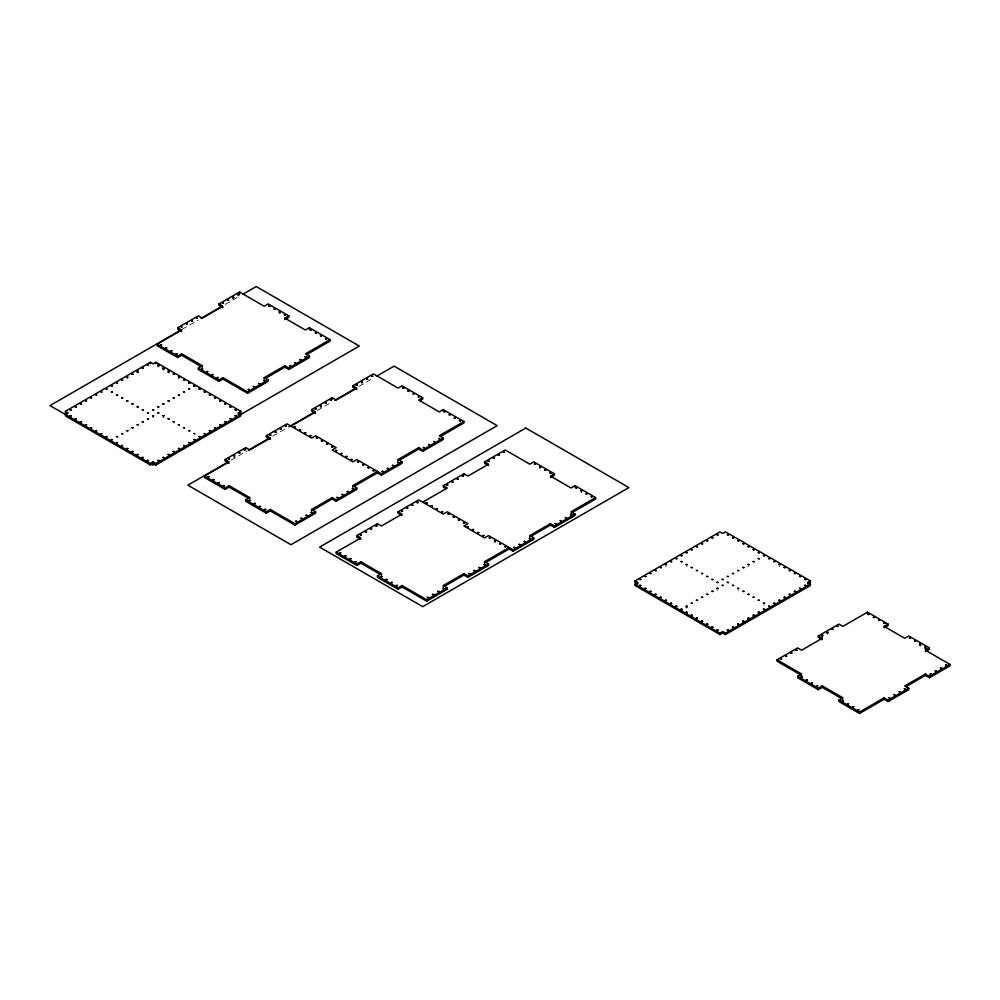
<?xml version="1.0" encoding="UTF-8"?>
<svg xmlns="http://www.w3.org/2000/svg" width="1000" height="1000" viewBox="0 0 1000 1000"><rect width="100%" height="100%" fill="white"/><g stroke="black" fill="none" stroke-linecap="round" stroke-linejoin="round"><path stroke-width="0.75" stroke-dasharray="5 3.75" d="M718.05 590L717.062 590M738.675 590L737.688 590M127.788 378.713L126.925 378.812M179.3 378.812L178.425 378.713M280.188 313.712L279.2 313.712M321.175 407.5L320.2 407.5M418 503.725L417.013 503.725M581.875 492.488L580.887 492.488M182.087 329.338L198.263 320M225.225 304.438L237.35 297.438M230.987 460.288L247.15 450.95M272.762 436.163L286.238 428.375M317.238 410.487L330.725 402.7M359.025 386.362L372.5 378.575M362.312 383.787L361.562 383.787M234.587 457.525L233.837 457.525M540.513 468.775L539.763 468.775M495.288 542.513L494.525 542.513M666.338 566.263L665.588 566.263M779.837 566.263L779.075 566.263M153.488 417.525L152.738 417.525M163.8 417.525L163.038 417.525M687 566.287L686.237 566.287M748.863 566.287L748.112 566.287M764.325 604.975L763.575 604.975"/><path stroke-width="1.5" d="M137.113 372.512L138.1 372.512M162.963 369.538L163.95 369.538M168.125 372.512L169.1 372.512M742.875 622.513L743.85 622.513M748.025 619.538L749.013 619.538M919.775 645.537L920.763 645.537M924.938 648.512L925.913 648.512M181.7 331.463L177.725 329.162L177.725 327.738L198.337 315.825L202.325 318.125L222.95 306.225L218.962 303.925L218.962 305.35L222.95 307.65M218.962 303.925L239.587 292.013L264.2 306.225L268.175 303.925L288.8 315.825L288.8 317.262L284.812 319.562L284.812 318.125L288.8 315.825M180.738 330.112L50 405.6L153.112 465.125L359.325 346.062L256.225 286.537L242.738 294.325M200.963 318.438L221.175 306.775M201.038 366.438L181.7 355.275L177.725 357.575L157.1 345.675L157.1 344.25L181.7 330.037L177.725 327.738M67.225 413.8L65.4 412.738L65.4 411.312L150.363 362.262L153.112 363.85L155.863 362.262L240.825 411.312L240.825 412.738L238.075 414.325M157.1 344.25L177.725 356.15L181.7 353.85L202.325 365.75L202.325 367.188M264.2 379.087L264.2 377.663L268.175 379.963L268.175 381.388L247.562 393.3L222.95 379.087L218.962 381.388L198.337 369.487L198.337 368.062L202.325 365.75M198.337 368.062L218.962 379.963L222.95 377.663L247.562 391.863L268.175 379.963M306.737 354.525L330.05 341.075L330.05 339.637L309.425 327.738L305.438 330.037L284.812 318.125M264.2 377.663L284.812 365.75L288.8 368.062L309.425 356.15L309.425 357.575L288.8 369.487L284.812 367.188L265.487 378.35M330.05 339.637L305.438 353.85L309.425 356.15M155.863 464.975L155.863 463.537L153.112 461.95L150.363 463.537L150.363 464.975L153.112 463.387L155.863 464.975L240.825 415.913L240.825 414.487L238.075 412.9L240.825 411.312M229.1 463.275L225.113 460.975L225.113 459.55L245.725 447.65L249.713 449.95L270.338 438.038L270.338 439.462L266.35 437.163L266.35 435.737L286.975 423.837L311.588 438.038L315.575 435.737L336.188 447.65L332.2 449.95L352.825 461.85L356.812 459.55L381.425 473.762L402.05 461.85L402.05 463.275L381.425 475.188L376.238 472.2M315.575 413.35L311.588 411.05L311.588 409.625L332.2 397.713L336.188 400.025L356.812 388.113L352.825 385.812L352.825 387.238L356.812 389.538M352.825 385.812L373.45 373.9L398.062 388.113L402.05 385.812L422.663 397.713L422.663 399.15L420.012 400.675M228.287 461.838L187.85 485.188L290.963 544.712L497.175 425.65L394.075 366.125L376.55 376.238M248.5 450.163L270.075 437.713M288.938 426.825L314.55 412.038M334.762 400.363L354.988 388.688M248.425 498.25L229.1 487.088L225.113 489.4L204.488 477.488L204.488 476.062L229.1 461.85L225.113 459.55M290.963 426.138L315.575 411.925L311.588 409.625M204.488 476.062L225.113 487.962L229.1 485.662L249.713 497.575L249.713 499M311.588 510.9L311.588 509.475L315.575 511.775L315.575 513.2L294.95 525.112L270.338 510.9L266.35 513.2L245.725 501.3L245.725 499.875L249.713 497.575M422.663 397.713L418.675 400.025L439.3 411.925L443.288 409.625L463.913 421.525L463.913 422.962L440.6 436.413M245.725 499.875L266.35 511.775L270.338 509.475L294.95 523.688L315.575 511.775M311.588 509.475L332.2 497.575L336.188 499.875L356.812 487.962L356.812 489.4L336.188 501.3L332.2 499L312.875 510.163M352.825 487.088L352.825 485.662L377.438 471.45L377.438 472.887L354.125 486.35M398.062 460.975L398.062 459.55L418.675 447.65L422.663 449.95L443.288 438.038L443.288 439.462L422.663 451.375L418.675 449.075L399.35 460.238M463.913 421.525L439.3 435.737L443.288 438.038M360.825 539.338L356.838 537.038L356.838 535.6L377.463 523.7L381.45 526L402.075 514.1L398.088 511.8L398.088 513.225L402.075 515.525M398.088 511.8L418.713 499.888L443.312 514.1L447.3 511.8L467.925 523.7L463.938 526L484.562 537.913L488.55 535.6L513.162 549.812L533.775 537.913L533.775 539.338L513.162 551.237L507.975 548.25M445.975 488.638L443.312 487.113L443.312 485.675L463.938 473.775L467.925 476.075L488.55 464.175L484.562 461.863L484.562 463.3L488.55 465.6M484.562 461.863L505.188 449.963L529.788 464.175L533.775 461.863L554.4 473.775L554.4 475.2L550.413 477.5M380.163 574.312L360.825 563.15L356.838 565.45L336.225 553.55L336.225 552.112L360.825 537.913L356.838 535.6M422.7 502.188L447.3 487.987L443.312 485.675M336.225 552.112L356.838 564.025L360.825 561.725L381.45 573.625L381.45 575.05M443.312 586.962L443.312 585.538L447.3 587.837L447.3 589.263L426.688 601.163L402.075 586.962L398.088 589.263L377.463 577.35L377.463 575.925L381.45 573.625M554.4 473.775L550.413 476.075L571.038 487.987L575.025 485.675L595.65 497.587L595.65 499.012L571.038 513.225M377.463 575.925L398.088 587.837L402.075 585.538L426.688 599.738L447.3 587.837M443.312 585.538L463.938 573.625L467.925 575.925L488.55 564.025L488.55 565.45L467.925 577.35L463.938 575.05L444.6 586.213M484.562 563.15L484.562 561.725L509.175 547.513L509.175 548.938L485.85 562.4M529.788 537.038L529.788 535.6L550.413 523.7L554.4 526L575.025 514.1L575.025 515.525L554.4 527.425L550.413 525.125L531.075 536.287M595.65 497.587L571.038 511.8L575.025 514.1M636.825 583.4L635 582.337L635 580.913L719.963 531.862L722.712 533.45L725.462 531.862L810.425 580.913L810.425 582.337L808.587 583.4M807.675 583.925L807.675 582.5L810.425 584.087L810.425 585.513L725.462 634.562L722.712 632.975L719.963 634.562L635 585.513L635 584.087L637.75 582.5L637.75 583.925M635 584.087L719.963 633.138L722.712 631.55L725.462 633.138L810.425 584.087M807.675 582.5L810.425 580.913M801.663 675.438L777.05 661.237L777.05 659.8L797.675 647.9L801.663 650.2L822.275 638.3L822.275 639.725L818.3 637.425L818.3 635.988L838.913 624.087L842.9 626.388L867.513 612.175L888.138 624.087L888.138 625.513L884.15 627.812L884.15 626.388L888.138 624.087M842.9 699.25L822.275 687.35L818.3 689.65L797.675 677.738L797.675 676.312L801.663 674.013L777.05 659.8M797.675 676.312L818.3 688.225L822.275 685.925L842.9 697.825L838.913 700.125L838.913 701.55L859.538 713.462L884.15 699.25L888.138 701.55L908.75 689.65L908.75 688.225L904.775 685.925L925.387 674.013L929.375 676.312L950 664.412L950 665.837L929.375 677.738L925.387 675.438L906.062 686.6M925.387 651.625L929.375 649.325L929.375 647.9L925.387 650.2L950 664.412M838.913 700.125L859.538 712.038L884.15 697.825L888.138 700.125L908.75 688.225M238 295.512L238.762 295.512M232.85 298.488L233.6 298.488M157.925 366.463L158.675 366.463M681.05 610.513L681.812 610.513M686.213 613.488L686.963 613.488M691.363 616.475L692.125 616.475M758.45 613.488L759.212 613.488M753.3 616.475L754.05 616.475M827.025 633.538L827.775 633.538M821.862 636.512L822.625 636.512M686.237 607.525L687 607.525M929.375 647.9L908.75 635.988L904.775 638.3L884.15 626.388M818.3 635.988L822.275 638.3M635 580.913L637.75 582.5M398.062 459.55L402.05 461.85M529.788 535.6L533.775 537.913M266.35 435.737L270.338 438.038M352.825 485.662L356.812 487.962M484.562 561.725L488.55 564.025M65.4 411.312L68.15 412.9L65.4 414.487L65.4 415.913L150.363 464.975M929.375 676.312L929.375 677.738M925.387 674.013L925.387 675.438M888.138 700.125L888.138 701.55M884.15 697.825L884.15 699.25M867.513 612.175L867.513 613.612M859.538 712.038L859.538 713.462M822.275 685.925L822.275 687.35M818.3 688.225L818.3 689.65M725.462 633.138L725.462 634.562M722.712 631.55L722.712 632.975M719.963 633.138L719.963 634.562M575.025 485.675L575.025 487.113M554.4 526L554.4 527.425M550.413 523.7L550.413 525.125M513.162 549.812L513.162 551.237M467.925 575.925L467.925 577.35M463.938 473.775L463.938 475.2M463.938 573.625L463.938 575.05M443.288 409.625L443.288 411.05M426.688 599.738L426.688 601.163M422.663 449.95L422.663 451.375M418.675 447.65L418.675 449.075M402.075 585.538L402.075 586.962M398.088 587.837L398.088 589.263M381.425 473.762L381.425 475.188M377.463 523.7L377.463 525.125M360.825 561.725L360.825 563.15M356.838 564.025L356.838 565.45M336.188 499.875L336.188 501.3M332.2 397.713L332.2 399.15M332.2 497.575L332.2 499M309.425 327.738L309.425 329.162M294.95 523.688L294.95 525.112M288.8 368.062L288.8 369.487M284.812 365.75L284.812 367.188M270.338 509.475L270.338 510.9M266.35 511.775L266.35 513.2M247.562 391.863L247.562 393.3M245.725 447.65L245.725 449.075M239.587 292.013L239.587 293.45M229.1 485.662L229.1 487.088M225.113 487.962L225.113 489.4M222.95 377.663L222.95 379.087M218.962 379.963L218.962 381.388M181.7 353.85L181.7 355.275M177.725 356.15L177.725 357.575M155.863 362.262L155.863 363.688M153.112 461.95L153.112 463.387M150.363 362.262L150.363 363.688M111.375 391.95L112.4 392.062L111.375 391.95M116.525 394.925L117.55 395.037L116.525 394.925M121.688 397.9L122.713 398.013L121.688 397.9M126.838 400.875L127.863 401L126.838 400.875M116.525 436.6L117.55 436.712L116.525 436.6M121.688 433.612L122.713 433.738L121.688 433.612M132 403.85L133.025 403.975L132 403.85M126.838 430.637L127.863 430.763L126.838 430.637M137.15 406.825L138.175 406.95L137.15 406.825M132 427.663L133.025 427.788L132 427.663M137.15 424.688L138.175 424.812L137.15 424.688M142.3 409.812L143.338 409.925L142.3 409.812M142.3 421.712L143.338 421.825L142.3 421.712M147.463 412.788L148.488 412.9L147.463 412.788M147.463 418.738L148.488 418.85L147.463 418.738M152.613 409.812L153.65 409.925L152.613 409.812M152.613 415.763L153.65 415.875L152.613 415.763M157.775 406.825L158.8 406.95L157.775 406.825M157.775 412.788L158.8 412.9L157.775 412.788M162.925 403.85L163.95 403.975L162.925 403.85M162.925 415.763L163.95 415.875L162.925 415.763M168.088 400.875L169.112 401L168.088 400.875M173.238 397.9L174.262 398.013L173.238 397.9M168.088 418.738L169.112 418.85L168.088 418.738M178.388 394.925L179.425 395.037L178.388 394.925M173.238 421.712L174.262 421.825L173.238 421.712M183.55 391.95L184.575 392.062L183.663 391.85M188.7 388.975L189.737 389.087L188.825 388.875M178.388 424.688L179.425 424.812L178.388 424.688M183.55 427.663L184.575 427.788L183.55 427.663M188.7 430.637L189.737 430.763L188.7 430.637M193.863 433.612L194.887 433.738L193.975 433.512M680.975 561.538L682 561.663L680.975 561.538M686.125 564.525L687.15 564.637L686.125 564.525M691.287 567.5L692.312 567.612L691.287 567.5M696.438 570.475L697.463 570.588L696.438 570.475M686.125 606.188L687.15 606.312L686.125 606.188M691.287 603.212L692.312 603.337L691.287 603.212M701.587 573.45L702.625 573.562L701.587 573.45M696.438 600.237L697.463 600.35L696.438 600.237M706.75 576.425L707.775 576.55L706.75 576.425M701.587 597.263L702.625 597.375L701.587 597.263M706.75 594.288L707.775 594.4L706.75 594.288M711.9 579.4L712.938 579.525L711.9 579.4M711.9 591.312L712.938 591.425L711.9 591.312M717.062 582.375L718.088 582.5L717.062 582.375M717.062 588.337L718.088 588.45L717.062 588.337M722.212 579.4L723.238 579.525L722.212 579.4M722.212 585.35L723.238 585.475L722.212 585.35M727.375 576.425L728.4 576.55L727.375 576.425M727.375 582.375L728.4 582.5L727.375 582.375M732.525 573.45L733.55 573.562L732.525 573.45M732.525 585.35L733.55 585.475L732.525 585.35M737.688 570.475L738.713 570.588L737.688 570.475M742.837 567.5L743.863 567.612L742.837 567.5M737.688 588.337L738.713 588.45L737.688 588.337M747.987 564.525L749.025 564.637L747.987 564.525M742.837 591.312L743.863 591.425L742.837 591.312M753.15 561.538L754.175 561.663L753.15 561.538M758.3 558.562L759.338 558.688L758.3 558.562M747.987 594.288L749.025 594.4L747.987 594.288M753.15 597.263L754.175 597.375L753.15 597.263M758.3 600.237L759.338 600.35L758.3 600.237M763.462 603.212L764.488 603.337L763.462 603.212M70.1 409.787L71.125 409.9L70.1 409.787M70.1 415.775L71.125 415.9L70.1 415.775M75.25 406.8L76.275 406.925L75.25 406.8M75.25 418.75L76.275 418.875L75.25 418.75M80.412 403.825L81.438 403.95L80.412 403.825M85.562 400.85L86.587 400.975L85.675 400.763M80.412 421.725L81.438 421.85L80.412 421.725M90.725 397.875L91.75 398L90.838 397.775M95.875 394.9L96.9 395.025L95.988 394.8M85.562 424.7L86.587 424.825L85.562 424.7M101.025 391.925L102.05 392.05L101.137 391.825M90.725 427.675L91.75 427.8L90.838 427.587M106.188 388.95L107.212 389.075L106.3 388.85M111.337 385.975L112.362 386.087L111.45 385.875M95.875 430.662L96.9 430.775L95.988 430.562M116.5 382.987L117.525 383.113L116.613 382.9M101.025 433.638L102.05 433.762L101.137 433.537M121.65 380.012L122.675 380.138L121.65 380.012M126.812 377.038L127.837 377.163L126.812 377.038M106.188 436.613L107.212 436.737L106.3 436.512M131.962 374.062L132.988 374.188L131.962 374.062M111.337 439.588L112.362 439.712L111.45 439.487M137.113 371.087L138.15 371.213L137.113 371.087M142.275 368.113L143.3 368.237L142.275 368.113M116.5 442.562L117.525 442.688L116.613 442.463M147.425 365.138L148.45 365.262L147.425 365.138M121.65 445.538L122.675 445.662L121.762 445.45M160.562 344.812L161.588 344.938L160.562 344.812M126.812 448.512L127.837 448.638L126.812 448.512M157.812 365.138L158.837 365.262L157.812 365.138M165.712 347.788L166.737 347.912L165.712 347.788M131.962 451.488L132.988 451.613L131.962 451.488M162.963 368.113L163.988 368.237L162.963 368.113M170.875 350.775L171.9 350.887L170.875 350.775M181.175 326.912L182.2 327.038L181.287 326.825M137.113 454.475L138.15 454.588L137.113 454.475M168.125 371.087L169.15 371.213L168.125 371.087M186.337 323.938L187.362 324.062L186.45 323.85M176.025 353.75L177.05 353.862L176.025 353.75M142.275 457.45L143.3 457.562L142.275 457.45M191.488 320.962L192.512 321.087L191.6 320.875M173.275 374.062L174.3 374.188L173.275 374.062M196.65 317.987L197.675 318.113L196.762 317.887M147.425 460.425L148.45 460.55L147.425 460.425M178.425 377.038L179.462 377.163L178.425 377.038M183.588 380.012L184.613 380.138L183.588 380.012M157.812 460.425L158.837 460.55L157.812 460.425M188.738 382.987L189.762 383.113L188.738 382.987M162.963 457.45L163.988 457.562L162.963 457.45M168.125 454.475L169.15 454.588L168.125 454.475M222.425 303.1L223.45 303.225L222.425 303.1M193.9 385.975L194.925 386.087L193.9 385.975M201.8 368.625L202.825 368.75L201.912 368.537M173.275 451.488L174.3 451.613L173.275 451.488M227.575 300.125L228.6 300.25L227.575 300.125M199.05 388.95L200.075 389.075L199.05 388.95M178.425 448.512L179.462 448.638L178.425 448.512M232.738 297.15L233.762 297.275L232.738 297.15M206.962 371.6L207.987 371.725L207.075 371.512M183.588 445.538L184.613 445.662L183.588 445.538M237.887 294.175L238.912 294.3L237.887 294.175M204.213 391.925L205.238 392.05L204.213 391.925M212.113 374.588L213.137 374.7L212.225 374.487M188.738 442.562L189.762 442.688L188.738 442.562M209.363 394.9L210.387 395.025L209.363 394.9M193.9 439.588L194.925 439.712L193.9 439.588M217.275 377.562L218.3 377.675L217.387 377.463M199.05 436.613L200.075 436.737L199.05 436.613M214.525 397.875L215.55 398L214.525 397.875M204.213 433.638L205.238 433.762L204.213 433.638M219.675 400.85L220.7 400.975L219.675 400.85M209.363 430.662L210.387 430.775L209.363 430.662M214.525 427.675L215.55 427.8L214.525 427.675M224.825 403.825L225.85 403.95L224.825 403.825M219.675 424.7L220.7 424.825L219.675 424.7M229.988 406.8L231.012 406.925L229.988 406.8M224.825 421.725L225.85 421.85L224.825 421.725M268.888 306.087L269.913 306.2L268.888 306.087M207.95 476.637L208.975 476.75L207.95 476.637M229.988 418.75L231.012 418.875L229.988 418.75M235.138 409.787L236.163 409.9L235.138 409.787M235.138 415.775L236.163 415.9L235.138 415.775M274.05 309.062L275.075 309.188L274.05 309.062M213.1 479.613L214.125 479.725L213.1 479.613M248.275 389.462L249.3 389.588L248.275 389.462M279.2 312.038L280.225 312.162L279.2 312.038M218.263 482.587L219.288 482.713L218.263 482.587M253.425 386.488L254.45 386.613L253.425 386.488M228.575 458.738L229.6 458.85L228.575 458.738M258.587 383.512L259.613 383.638L258.587 383.512M233.725 455.75L234.75 455.875L233.725 455.75M284.363 315.012L285.387 315.138L284.363 315.012M223.412 485.562L224.438 485.688L223.412 485.562M263.738 380.538L264.762 380.662L263.738 380.538M238.875 452.775L239.9 452.9L238.875 452.775M244.037 449.8L245.062 449.925L244.037 449.8M289.513 365.65L290.538 365.775L289.513 365.65M294.675 362.675L295.7 362.8L294.675 362.675M269.812 434.925L270.837 435.037L269.812 434.925M310.138 329.9L311.163 330.012L310.138 329.9M249.188 500.438L250.212 500.562L249.188 500.438M299.825 359.7L300.85 359.825L299.825 359.7M274.975 431.95L276 432.062L274.975 431.95M304.988 356.725L306.012 356.85L304.988 356.725M280.125 428.963L281.15 429.087L280.125 428.963M315.287 332.875L316.312 332.987L315.287 332.875M254.35 503.425L255.375 503.537L254.35 503.425M285.275 425.988L286.3 426.112L285.275 425.988M320.45 335.85L321.475 335.975L320.45 335.85M259.5 506.4L260.525 506.525L259.5 506.4M325.6 338.825L326.625 338.95L325.6 338.825M264.662 509.375L265.688 509.5L264.662 509.375M294.425 426.7L295.45 426.825L294.425 426.7M299.575 429.688L300.6 429.8L299.575 429.688M304.738 432.663L305.763 432.775L304.738 432.663M315.05 408.812L316.075 408.925L315.05 408.812M320.2 405.825L321.225 405.95L320.2 405.825M309.887 435.637L310.912 435.763L309.887 435.637M325.35 402.85L326.375 402.975L325.35 402.85M316.288 437.9L317.312 438.025L316.288 437.9M330.513 399.875L331.538 400L330.513 399.875M321.438 440.875L322.463 441L321.438 440.875M295.663 521.275L296.688 521.4L295.663 521.275M326.587 443.85L327.612 443.975L326.587 443.85M300.812 518.3L301.837 518.425L300.812 518.3M305.975 515.325L307 515.45L305.975 515.325M331.75 446.825L332.775 446.95L331.75 446.825M356.287 385L357.312 385.112L356.287 385M311.125 512.35L312.15 512.475L311.125 512.35M335.662 450.513L336.688 450.637L335.662 450.513M361.438 382.013L362.475 382.137L361.438 382.013M366.6 379.038L367.625 379.162L366.6 379.038M340.825 453.5L341.85 453.612L340.825 453.5M371.75 376.062L372.775 376.188L371.75 376.062M345.975 456.475L347 456.587L345.975 456.475M336.9 497.463L337.925 497.587L336.9 497.463M351.138 459.45L352.163 459.575L351.138 459.45M342.062 494.487L343.088 494.613L342.062 494.487M357.525 461.712L358.55 461.838L357.525 461.712M347.212 491.512L348.237 491.637L347.212 491.512M352.375 488.537L353.4 488.663L352.375 488.537M362.675 464.688L363.713 464.812L362.675 464.688M367.837 467.663L368.862 467.788L367.837 467.663M339.688 552.688L340.712 552.812L339.688 552.688M372.987 470.637L374.012 470.763L372.987 470.637M402.762 387.975L403.787 388.1L402.762 387.975M344.837 555.662L345.863 555.788L344.837 555.662M407.912 390.95L408.938 391.075L407.912 390.95M349.988 558.638L351.012 558.763L349.988 558.638M382.137 471.35L383.162 471.475L382.137 471.35M360.3 534.788L361.325 534.913L360.3 534.788M413.062 393.925L414.087 394.05L413.175 393.825M387.287 468.375L388.312 468.5L387.287 468.375M365.462 531.812L366.488 531.938L365.462 531.812M355.15 561.613L356.175 561.737L355.15 561.613M392.45 465.4L393.475 465.525L392.45 465.4M370.613 528.837L371.637 528.962L370.613 528.837M418.225 396.9L419.25 397.025L418.338 396.8M397.6 462.425L398.625 462.55L397.6 462.425M375.775 525.862L376.8 525.988L375.775 525.862M423.375 447.537L424.4 447.663L423.488 447.45M401.55 510.975L402.575 511.1L401.55 510.975M380.925 576.5L381.95 576.625L380.925 576.5M428.537 444.562L429.562 444.688L428.65 444.475M406.7 508L407.725 508.125L406.7 508M444 411.788L445.025 411.9L444.113 411.688M433.688 441.587L434.712 441.712L433.8 441.488M411.863 505.025L412.887 505.15L411.863 505.025M386.075 579.475L387.113 579.6L386.075 579.475M438.85 438.612L439.875 438.738L438.963 438.512M417.013 502.05L418.038 502.175L417.013 502.05M449.15 414.762L450.188 414.888L449.263 414.663M391.238 582.45L392.262 582.575L391.238 582.45M454.312 417.738L455.337 417.863L454.312 417.738M396.388 585.425L397.413 585.55L396.388 585.425M426.163 502.762L427.188 502.887L426.163 502.762M459.462 420.712L460.487 420.838L459.462 420.712M431.312 505.737L432.337 505.863L431.312 505.737M436.463 508.713L437.488 508.837L436.463 508.713M446.775 484.862L447.8 484.988L446.775 484.862M451.938 481.887L452.962 482.013L451.938 481.887M441.625 511.688L442.65 511.812L441.625 511.688M457.088 478.913L458.113 479.038L457.088 478.913M448.013 513.95L449.038 514.075L448.013 513.95M462.25 475.938L463.275 476.05L462.25 475.938M453.175 516.925L454.2 517.05L453.175 516.925M427.388 597.337L428.425 597.463L427.388 597.337M458.325 519.9L459.35 520.025L458.325 519.9M432.55 594.362L433.575 594.475L432.55 594.362M437.7 591.388L438.725 591.5L437.7 591.388M463.488 522.888L464.513 523L463.488 522.888M488.025 461.05L489.05 461.175L488.025 461.05M442.863 588.4L443.888 588.525L442.863 588.4M467.4 526.575L468.425 526.7L467.4 526.575M493.175 458.075L494.2 458.2L493.175 458.075M498.338 455.1L499.363 455.225L498.338 455.1M472.55 529.55L473.575 529.675L472.55 529.55M503.488 452.125L504.513 452.25L503.488 452.125M477.713 532.525L478.738 532.65L477.713 532.525M468.638 573.525L469.663 573.65L468.638 573.525M482.863 535.5L483.888 535.625L482.863 535.5M473.787 570.55L474.812 570.675L473.787 570.55M489.263 537.762L490.288 537.888L489.263 537.762M478.95 567.575L479.975 567.688L478.95 567.575M484.1 564.587L485.125 564.712L484.1 564.587M494.412 540.737L495.438 540.862L494.412 540.737M499.575 543.713L500.6 543.837L499.575 543.713M504.725 546.7L505.75 546.812L504.725 546.7M534.487 464.025L535.513 464.15L534.487 464.025M539.65 467L540.675 467.125L539.65 467M513.862 547.413L514.9 547.537L513.975 547.312M544.8 469.975L545.825 470.1L544.8 469.975M519.025 544.438L520.05 544.55L519.138 544.338M524.175 541.45L525.2 541.575L524.288 541.362M549.963 472.962L550.988 473.075L549.963 472.962M529.338 538.475L530.363 538.6L529.45 538.387M555.112 523.6L556.138 523.725L555.112 523.6M560.262 520.625L561.287 520.737L560.262 520.625M575.737 487.837L576.763 487.962L575.85 487.738M565.425 517.65L566.45 517.762L565.425 517.65M570.575 514.663L571.6 514.788L570.575 514.663M580.887 490.812L581.912 490.938L581 490.725M586.05 493.787L587.075 493.913L586.163 493.7M591.2 496.775L592.225 496.887L591.312 496.675M639.7 579.375L640.725 579.5L639.7 579.375M639.7 585.375L640.725 585.487L639.7 585.375M644.85 576.4L645.875 576.525L644.85 576.4M650.013 573.425L651.038 573.55L650.013 573.425M644.85 588.35L645.875 588.475L644.85 588.35M655.163 570.45L656.188 570.575L655.163 570.45M650.013 591.325L651.038 591.45L650.013 591.325M660.312 567.475L661.338 567.6L660.312 567.475M665.475 564.5L666.5 564.612L665.475 564.5M655.163 594.3L656.188 594.425L655.163 594.3M670.625 561.525L671.65 561.638L670.625 561.525M660.312 597.275L661.338 597.4L660.312 597.275M675.788 558.538L676.812 558.663L675.788 558.538M680.938 555.562L681.963 555.688L680.938 555.562M665.475 600.25L666.5 600.375L665.475 600.25M686.1 552.587L687.125 552.712L686.1 552.587M670.625 603.225L671.65 603.35L670.625 603.225M691.25 549.612L692.275 549.738L691.25 549.612M696.413 546.638L697.438 546.763L696.413 546.638M675.788 606.213L676.812 606.325L675.788 606.213M701.562 543.663L702.588 543.787L701.562 543.663M680.938 609.188L681.963 609.3L680.938 609.188M706.712 540.688L707.738 540.8L706.712 540.688M711.875 537.712L712.9 537.825L711.875 537.712M686.1 612.163L687.125 612.288L686.1 612.163M717.025 534.725L718.05 534.85L717.025 534.725M691.25 615.138L692.275 615.262L691.25 615.138M696.413 618.112L697.438 618.237L696.413 618.112M727.412 534.725L728.438 534.85L727.412 534.725M701.562 621.087L702.588 621.213L701.562 621.087M732.562 537.712L733.587 537.825L732.562 537.712M706.712 624.062L707.738 624.188L706.712 624.062M737.725 540.688L738.75 540.8L737.725 540.688M711.875 627.038L712.9 627.163L711.875 627.038M742.875 543.663L743.9 543.787L742.875 543.663M717.025 630.013L718.05 630.138L717.025 630.013M748.025 546.638L749.05 546.763L748.025 546.638M753.188 549.612L754.212 549.738L753.188 549.612M727.412 630.013L728.438 630.138L727.412 630.013M758.337 552.587L759.362 552.712L758.337 552.587M732.562 627.038L733.587 627.163L732.562 627.038M737.725 624.062L738.75 624.188L737.725 624.062M763.5 555.562L764.525 555.688L763.5 555.562M742.875 621.087L743.9 621.213L742.875 621.087M768.65 558.538L769.675 558.663L768.65 558.538M748.025 618.112L749.05 618.237L748.025 618.112M753.188 615.138L754.212 615.262L753.188 615.138M773.812 561.525L774.837 561.638L773.812 561.525M758.337 612.163L759.362 612.288L758.337 612.163M778.962 564.5L779.987 564.612L778.962 564.5M763.5 609.188L764.525 609.3L763.5 609.188M768.65 606.213L769.675 606.325L768.65 606.213M784.112 567.475L785.15 567.6L784.112 567.475M773.812 603.225L774.837 603.35L773.812 603.225M789.275 570.45L790.3 570.575L789.275 570.45M778.962 600.25L779.987 600.375L778.962 600.25M784.112 597.275L785.15 597.4L784.112 597.275M794.425 573.425L795.45 573.55L794.425 573.425M789.275 594.3L790.3 594.425L789.275 594.3M794.425 591.325L795.45 591.45L794.425 591.325M799.587 576.4L800.612 576.525L799.587 576.4M799.587 588.35L800.612 588.475L799.587 588.35M804.737 579.375L805.763 579.5L804.737 579.375M804.737 585.375L805.763 585.487L804.737 585.375M780.512 658.988L781.538 659.112L780.512 658.988M785.662 656.012L786.688 656.137L785.662 656.012M790.825 653.037L791.85 653.162L790.825 653.037M795.975 650.062L797 650.175L795.975 650.062M801.137 676.888L802.163 677.013L801.137 676.888M821.75 635.175L822.788 635.3L821.75 635.175M806.287 679.862L807.312 679.987L806.287 679.862M826.912 632.2L827.938 632.325L826.912 632.2M811.45 682.837L812.475 682.962L811.45 682.837M832.062 629.225L833.088 629.35L832.062 629.225M837.225 626.25L838.25 626.375L837.225 626.25M816.6 685.812L817.625 685.938L816.6 685.812M868.225 614.338L869.25 614.462L868.225 614.338M842.375 700.7L843.4 700.825L842.375 700.7M873.375 617.312L874.4 617.438L873.375 617.312M847.537 703.675L848.562 703.8L847.537 703.675M878.538 620.288L879.562 620.413L878.538 620.288M852.688 706.65L853.713 706.775L852.688 706.65M883.688 623.275L884.712 623.387L883.688 623.275M857.85 709.625L858.875 709.75L857.85 709.625M909.463 638.15L910.487 638.275L909.575 638.062M888.85 697.725L889.875 697.85L888.962 697.625M894 694.75L895.025 694.862L894.112 694.65M914.625 641.125L915.65 641.25L914.737 641.038M899.163 691.775L900.188 691.888L899.275 691.675M919.775 644.1L920.8 644.225L919.887 644.013M904.312 688.787L905.337 688.913L904.425 688.7M924.938 647.087L925.962 647.2L925.05 646.988M930.088 673.913L931.112 674.038L930.088 673.913M935.25 670.938L936.275 671.05L935.25 670.938M940.4 667.962L941.425 668.075L940.4 667.962M945.562 664.975L946.587 665.1L945.562 664.975M525.8 428.05L319.587 547.112L422.7 606.65L628.913 487.587L525.8 428.05"/></g></svg>
